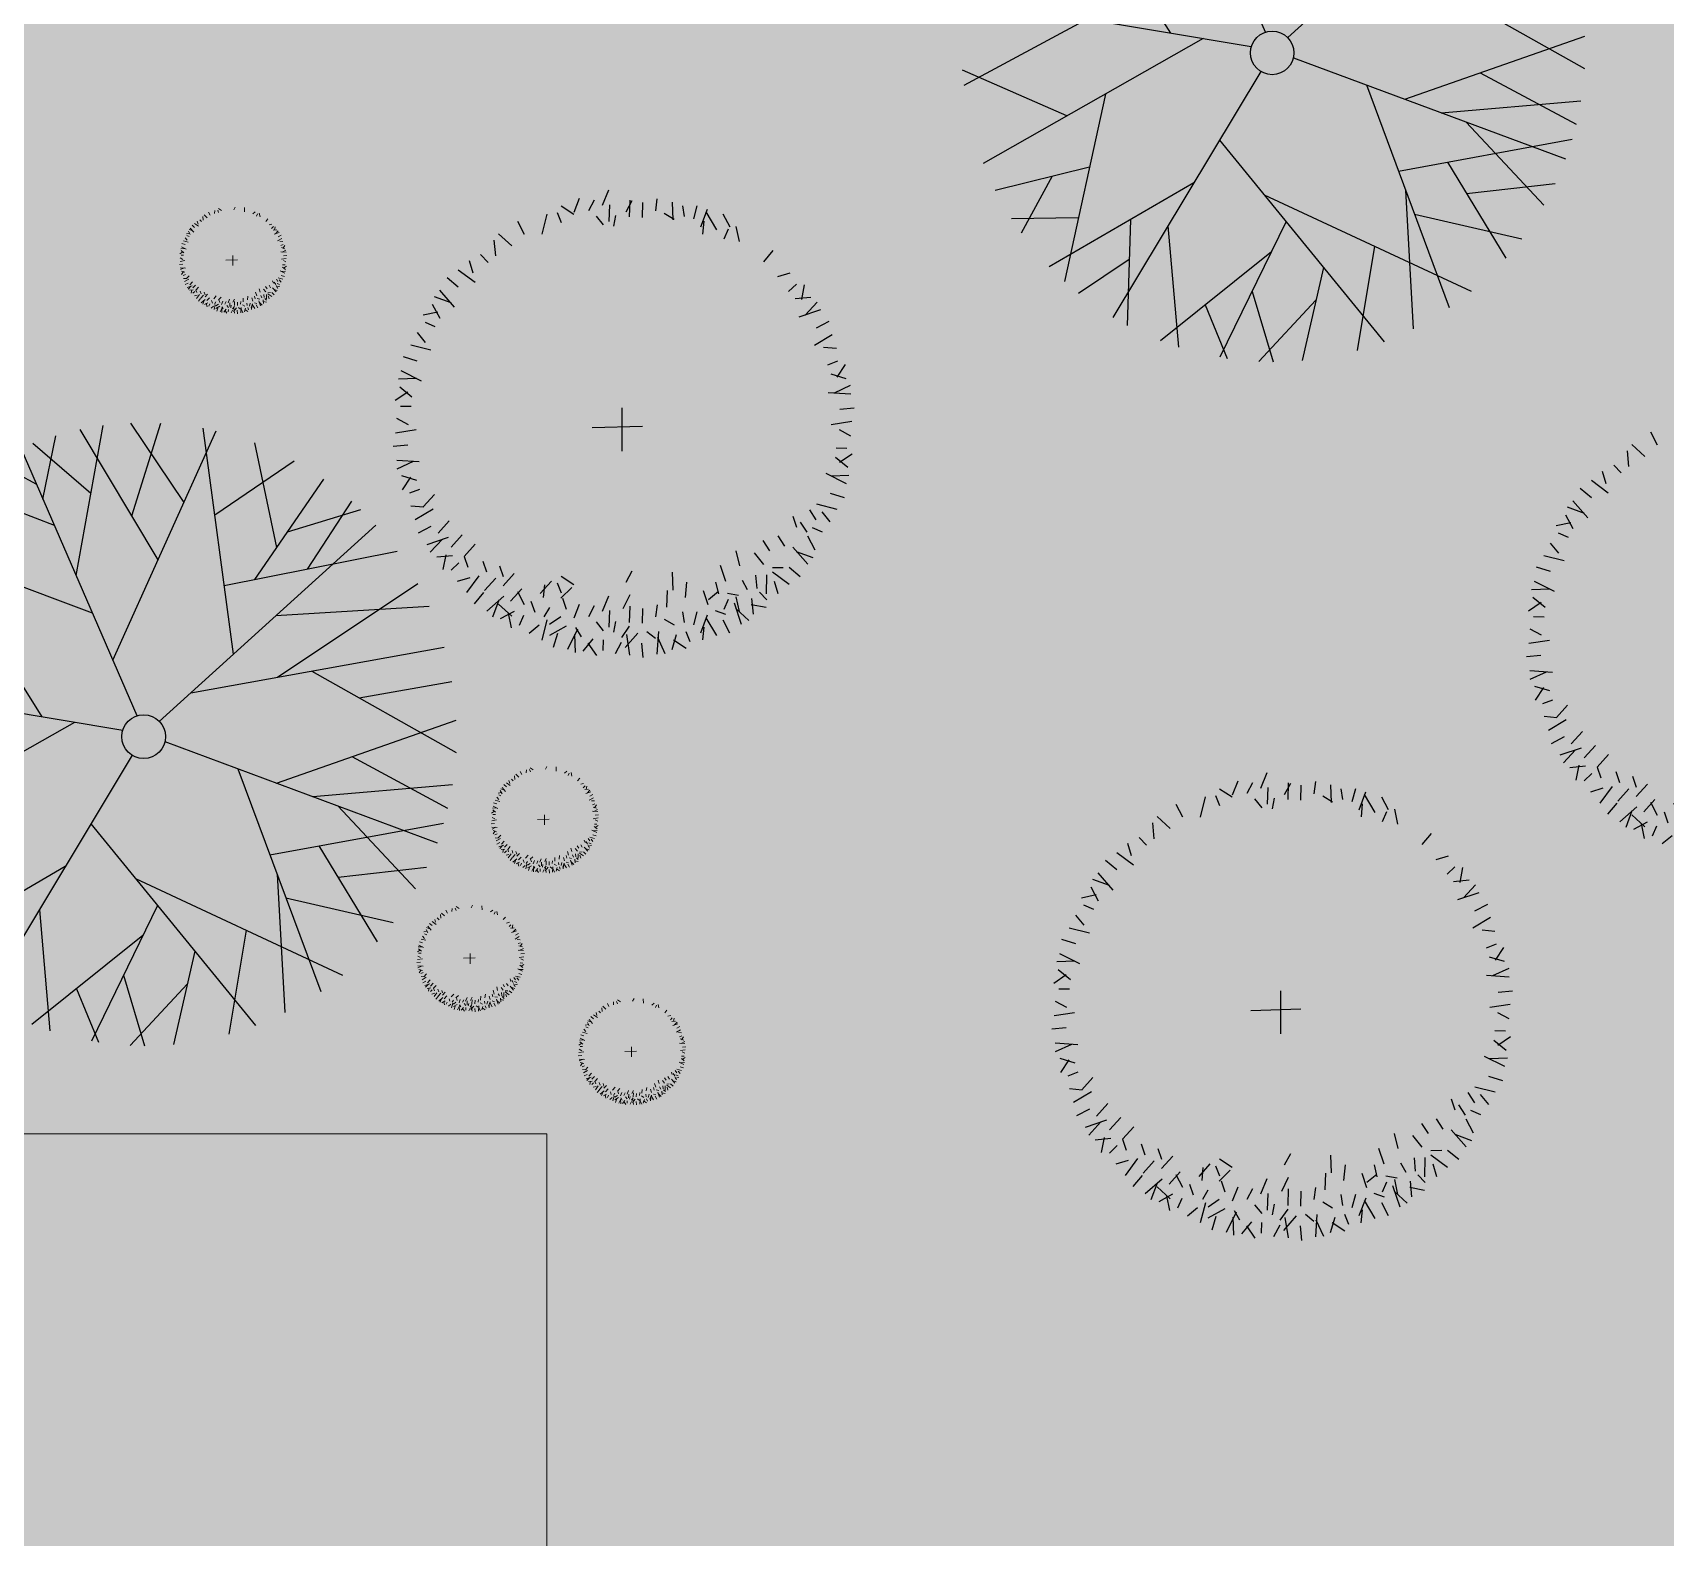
# Model space of a CAD drawing. Header units: millimetres. Extents: x 216896 to 446004, y 63591 to 243769.
# Drawn here: x 302595 to 308567, y 193109 to 198613 of the extents above; entities that cross this region are included whole.
import ezdxf

# ---------------------------------------------------------------- set-up
doc = ezdxf.new("R2010")
doc.units = ezdxf.units.MM
doc.layers.add('green', color=7, linetype='Continuous', true_color=0x45e718)
doc.layers.add('shadov', color=7, linetype='Continuous', true_color=0x2a3c34)
doc.layers.add('line pedestr', color=7, linetype='Continuous', lineweight=5, true_color=0x1c1c1c)
doc.layers.add('trees 2', color=7, linetype='Continuous', lineweight=5, true_color=0x91c200)
doc.layers.add('Stone', color=167, linetype='Continuous', lineweight=0)

# ---------------------------------------------------------------- blocks, each defined once
blk = doc.blocks.new('A$C19F01AD3')
at = {"color": 0}
for p, q in [((-0.108, 0.7723), (-0.021, 0.9474)), ((0.0363, 0.7514), (-0.0938, 0.9425)), ((-0.071, 0.5232), (0.1249, 0.9402)), ((0.181, 0.5052), (0.0552, 0.9465)), ((-0.2838, 0.5658), (-0.306, 0.8946)), ((-0.115, 0.8195), (-0.2202, 0.9202)), ((-0.1988, 0.7618), (-0.1968, 0.9257)), ((-0.0031, 0.0658), (-0.1325, 0.9375)), ((0.1385, 0.654), (0.2952, 0.9022)), ((0.301, 0.652), (0.208, 0.9258)), ((-0.4103, 0.6563), (-0.4126, 0.8497)), ((-0.0951, 0.6858), (-0.3546, 0.876)), ((0.3268, 0.1707), (0.4151, 0.8542)), ((-0.2806, 0.1368), (-0.4886, 0.8076)), ((-0.2916, 0.6819), (-0.4443, 0.8332)), ((-0.03, 0.2473), (0.4513, 0.8357)), ((-0.0528, 0.4005), (-0.5569, 0.7611)), ((0.5367, 0.4481), (0.5546, 0.7713)), ((-0.4229, 0.2018), (-0.6254, 0.7049)), ((-0.4267, 0.6081), (-0.6446, 0.6871)), ((0.3812, 0.5917), (0.6555, 0.6877)), ((0.4472, 0.3719), (0.7276, 0.6108)), ((-0.6028, 0.3777), (-0.7624, 0.5507)), ((-0.5373, 0.486), (-0.7796, 0.5255)), ((0.6097, 0.3613), (0.7917, 0.5249)), ((0.5807, 0.4856), (0.8119, 0.4929)), ((-0.365, 0.4089), (-0.8738, 0.3422)), ((-0.0562, 0.0344), (-0.8508, 0.3971)), ((0.0573, 0.0325), (0.8437, 0.4357)), ((0.3536, 0.3779), (0.8849, 0.3435)), ((0.4811, 0.2498), (0.9352, 0.1575)), ((-0.5139, 0.2433), (-0.9254, 0.1458)), ((0.4377, 0.069), (0.9199, 0.2325)), ((-0.6488, -0.0235), (-0.9173, 0.1921)), ((-0.1907, 0.0958), (-0.9302, -0.0968)), ((0.172, 0.0913), (0.9473, 0.0262)), ((0.542, 0.0602), (0.8997, -0.2902)), ((-0.5188, 0.0103), (-0.7855, -0.5045)), ((-0.0477, -0.0455), (-0.672, -0.6476)), ((0.0581, -0.031), (0.7736, -0.5391)), ((0.6596, -0.055), (0.9435, -0.0799)), ((-0.6229, -0.1906), (-0.9163, -0.1848)), ((-0.7388, -0.1883), (-0.8739, -0.3298)), ((0.2499, -0.1672), (0.3177, -0.8824)), ((0.3513, -0.2392), (0.9255, -0.1961)), ((-0.222, -0.2136), (0.1006, -0.9308)), ((0.592, -0.2211), (0.8318, -0.4462)), ((-0.6952, -0.3301), (-0.8913, -0.2802)), ((-0.3305, -0.3182), (-0.818, -0.4501)), ((0.4467, -0.307), (0.8642, -0.3812)), ((-0.5445, -0.3761), (-0.6362, -0.6828)), ((0.5127, -0.3538), (0.6746, -0.6569)), ((-0.4398, -0.4237), (-0.5037, -0.7859)), ((-0.1346, -0.408), (0.3943, -0.8517)), ((-0.5789, -0.4913), (-0.7533, -0.5512)), ((0.2761, -0.4442), (0.8082, -0.4868)), ((0.4264, -0.4562), (0.5216, -0.7817)), ((-0.0916, -0.5036), (-0.3906, -0.8481)), ((0.282, -0.5056), (0.1962, -0.9162)), ((-0.1578, -0.5799), (-0.5512, -0.7532)), ((0.2893, -0.5824), (0.5833, -0.7377)), ((0.4576, -0.5627), (0.7241, -0.6029)), ((-0.393, -0.6835), (-0.3705, -0.8571)), ((-0.2452, -0.6806), (-0.2392, -0.9032)), ((-0.0184, -0.6664), (-0.1536, -0.922)), ((0.1476, -0.6448), (0.0156, -0.9355)), ((-0.0657, -0.756), (-0.2808, -0.8909))]:
    blk.add_line(p, q, dxfattribs=at)
blk.add_circle((0, 0), 0.0659, dxfattribs=at)
blk = doc.blocks.new('arber')
at = {"layer": 'trees 2'}
for p, q in [((-0.0603, 0.1811), (-0.0625, 0.1679)), ((-0.055, 0.1854), (-0.0469, 0.1725)), ((-0.0339, 0.1791), (-0.0366, 0.1912)), ((-0.0166, 0.1809), (-0.0127, 0.1912)), ((-0.001, 0.1805), (-0.002, 0.1896)), ((0.0026, 0.1946), (0.0112, 0.1849)), ((0.0548, 0.1754), (0.0623, 0.1834)), ((-0.1391, 0.112), (-0.1436, 0.1221)), ((-0.1352, 0.1353), (-0.1223, 0.1346)), ((-0.1277, 0.1228), (-0.1348, 0.1285)), ((-0.1251, 0.1422), (-0.1221, 0.1291)), ((-0.1219, 0.1481), (-0.1095, 0.1393)), ((-0.1075, 0.1347), (-0.1159, 0.152)), ((-0.1, 0.1504), (-0.1071, 0.1605)), ((-0.0852, 0.1506), (-0.0962, 0.1644)), ((-0.0847, 0.1586), (-0.085, 0.1696)), ((-0.0701, 0.1643), (-0.0745, 0.1723)), ((0.0947, 0.1733), (0.0913, 0.1585)), ((0.1186, 0.143), (0.1287, 0.1475)), ((0.1294, 0.1316), (0.1352, 0.1387)), ((0.1419, 0.1391), (0.1412, 0.1262)), ((-0.1768, 0.0711), (-0.1646, 0.0754)), ((-0.1651, 0.0625), (-0.1739, 0.065)), ((-0.1701, 0.0813), (-0.1623, 0.0704)), ((-0.1694, 0.0881), (-0.1546, 0.0847)), ((-0.151, 0.0812), (-0.1654, 0.0939)), ((-0.1501, 0.0986), (-0.1605, 0.1052)), ((-0.1365, 0.1044), (-0.1519, 0.113)), ((0.1571, 0.1039), (0.1672, 0.111)), ((0.1652, 0.0886), (0.1762, 0.0889)), ((0.1709, 0.074), (0.1789, 0.0784)), ((0.1878, 0.0642), (0.1745, 0.0664)), ((0.1852, 0.0761), (0.1796, 0.0644)), ((-0.1907, -0.004), (-0.181, 0.0046)), ((-0.1903, 0.0144), (-0.1754, 0.017)), ((-0.1707, 0.0151), (-0.1889, 0.0214)), ((-0.1765, 0.0316), (-0.1887, 0.0337)), ((-0.1884, 0.0079), (-0.177, 0.0008)), ((-0.1661, 0.0421), (-0.1837, 0.0441)), ((-0.1715, 0.0482), (-0.1795, 0.0557)), ((0.0208, -0.0049), (-0.0208, 0.0049)), ((0.0081, 0.0149), (-0.0015, -0.0208)), ((0.1741, 0.0507), (0.1933, 0.0519)), ((0.192, 0.0589), (0.1792, 0.0508)), ((0.1802, 0.0241), (0.1973, 0.029)), ((0.1858, 0.0378), (0.1978, 0.0405)), ((0.1871, 0.0049), (0.1962, 0.0059)), ((0.1875, 0.0205), (0.1978, 0.0166)), ((0.2012, 0.0013), (0.1915, -0.0073)), ((-0.177, -0.0232), (-0.1873, -0.0193)), ((-0.1752, -0.0405), (-0.1873, -0.0432)), ((-0.1697, -0.0268), (-0.1868, -0.0317)), ((-0.1766, -0.0076), (-0.1857, -0.0086)), ((-0.1636, -0.0535), (-0.1828, -0.0547)), ((-0.1815, -0.0616), (-0.1686, -0.0536)), ((-0.1654, -0.0151), (-0.1773, -0.0228)), ((-0.159, -0.04), (-0.1709, -0.0477)), ((-0.1514, -0.0543), (-0.1633, -0.0621)), ((0.1767, -0.0448), (0.1943, -0.0468)), ((0.1812, -0.0178), (0.1994, -0.0241)), ((0.182, -0.0509), (0.19, -0.0584)), ((0.2009, -0.0171), (0.1859, -0.0197)), ((0.187, -0.0343), (0.1992, -0.0364)), ((0.1989, -0.0106), (0.1875, -0.0035)), ((-0.1772, -0.0669), (-0.164, -0.0691)), ((-0.1747, -0.0788), (-0.1691, -0.0672)), ((-0.1604, -0.0767), (-0.1684, -0.0811)), ((-0.1547, -0.0913), (-0.1657, -0.0916)), ((-0.1467, -0.0918), (-0.1605, -0.1028)), ((-0.1465, -0.1066), (-0.1566, -0.1137)), ((-0.1427, -0.0648), (-0.1546, -0.0726)), ((-0.1546, -0.0726), (-0.1539, -0.0823)), ((-0.1308, -0.1141), (-0.1481, -0.1226)), ((-0.1334, -0.0974), (-0.1453, -0.1051)), ((-0.1442, -0.1285), (-0.1354, -0.1161)), ((-0.1403, -0.0805), (-0.1397, -0.0902)), ((-0.1171, -0.0976), (-0.129, -0.1054)), ((-0.1276, -0.088), (-0.1269, -0.0977)), ((-0.1144, -0.112), (-0.1263, -0.1197)), ((-0.0882, -0.1122), (-0.1001, -0.1199)), ((0.1248, -0.1119), (0.1255, -0.1217)), ((0.1295, -0.1184), (0.1327, -0.1283)), ((0.1399, -0.1102), (0.1431, -0.1201)), ((0.147, -0.1071), (0.1625, -0.1157)), ((0.1496, -0.1147), (0.1541, -0.1248)), ((0.1606, -0.1013), (0.171, -0.1079)), ((0.1615, -0.0839), (0.1759, -0.0966)), ((0.1799, -0.0908), (0.1651, -0.0874)), ((0.1807, -0.0841), (0.1728, -0.0731)), ((0.1873, -0.0739), (0.1751, -0.0781)), ((0.1756, -0.0652), (0.1844, -0.0678)), ((-0.1383, -0.1318), (-0.1252, -0.1287)), ((-0.1314, -0.1418), (-0.1307, -0.1289)), ((-0.1189, -0.1343), (-0.1246, -0.1415)), ((-0.1081, -0.1457), (-0.1182, -0.1502)), ((-0.1095, -0.1242), (-0.1088, -0.134)), ((-0.1005, -0.1431), (-0.1091, -0.1586)), ((-0.0955, -0.1334), (-0.1022, -0.1398)), ((-0.0859, -0.1524), (-0.1017, -0.1564)), ((-0.0947, -0.1567), (-0.1013, -0.1671)), ((-0.0884, -0.1435), (-0.0993, -0.1474)), ((-0.0773, -0.1576), (-0.09, -0.172)), ((-0.0728, -0.1218), (-0.0843, -0.1282)), ((-0.0842, -0.176), (-0.0808, -0.1612)), ((-0.0828, -0.1287), (-0.0821, -0.1384)), ((-0.0786, -0.1557), (-0.076, -0.1646)), ((-0.0704, -0.1374), (-0.0781, -0.1477)), ((-0.0774, -0.1768), (-0.0665, -0.1689)), ((-0.0672, -0.1834), (-0.0715, -0.1712)), ((-0.0585, -0.142), (-0.0655, -0.1497)), ((-0.0586, -0.1717), (-0.0611, -0.1805)), ((-0.0605, -0.1556), (-0.0565, -0.1645)), ((-0.0446, -0.137), (-0.0531, -0.1483)), ((-0.0443, -0.1781), (-0.0518, -0.1861)), ((-0.047, -0.1492), (-0.0511, -0.1628)), ((-0.0442, -0.1594), (-0.0483, -0.1677)), ((-0.0341, -0.1665), (-0.043, -0.1739)), ((-0.0287, -0.174), (-0.0422, -0.1831)), ((-0.0382, -0.1728), (-0.0402, -0.1904)), ((-0.0268, -0.1407), (-0.0355, -0.1507)), ((-0.0291, -0.1499), (-0.0333, -0.1635)), ((-0.0192, -0.1546), (-0.0229, -0.1668)), ((-0.0207, -0.1746), (-0.0152, -0.1821)), ((-0.0112, -0.1773), (-0.0175, -0.1955)), ((-0.0065, -0.1548), (-0.0104, -0.1644)), ((-0.0037, -0.1682), (0.0031, -0.1753)), ((0.0049, -0.1453), (0.0007, -0.1589)), ((0.0129, -0.1663), (0.0119, -0.1755)), ((0.0229, -0.1428), (0.0182, -0.1551)), ((0.0248, -0.1695), (0.019, -0.1795)), ((0.0325, -0.1746), (0.0229, -0.1878)), ((0.0307, -0.1763), (0.0356, -0.1934)), ((0.0347, -0.1532), (0.0354, -0.166)), ((0.0402, -0.1725), (0.0479, -0.1777)), ((0.0468, -0.1491), (0.0464, -0.1594)), ((0.054, -0.1607), (0.0628, -0.165)), ((0.0542, -0.1363), (0.0549, -0.1505)), ((0.0574, -0.1702), (0.0586, -0.1894)), ((0.0655, -0.1881), (0.0575, -0.1753)), ((0.0689, -0.1533), (0.0712, -0.1622)), ((0.0702, -0.1277), (0.07, -0.1409)), ((0.0708, -0.1839), (0.073, -0.1706)), ((0.0827, -0.1813), (0.0711, -0.1757)), ((0.0812, -0.1521), (0.0792, -0.1635)), ((0.0806, -0.167), (0.085, -0.175)), ((0.085, -0.1335), (0.09, -0.1452)), ((0.0902, -0.1544), (0.0857, -0.17)), ((0.0948, -0.1255), (0.098, -0.1354)), ((0.0952, -0.1613), (0.0955, -0.1723)), ((0.0957, -0.1533), (0.1067, -0.1672)), ((0.0967, -0.1497), (0.1057, -0.1519)), ((0.1081, -0.1249), (0.1113, -0.1348)), ((0.1105, -0.1532), (0.1176, -0.1633)), ((0.118, -0.1374), (0.1265, -0.1547)), ((0.1324, -0.1508), (0.12, -0.1421)), ((0.1357, -0.1449), (0.1326, -0.1318)), ((0.1457, -0.138), (0.1328, -0.1373)), ((0.1382, -0.1255), (0.1454, -0.1313)), ((-0.0277, -0.1831), (-0.0298, -0.1953)), ((-0.0105, -0.197), (-0.0131, -0.182)), ((-0.004, -0.195), (0.0031, -0.1836)), ((0.0079, -0.1973), (-0.0007, -0.1876)), ((0.0115, -0.1832), (0.0125, -0.1923)), ((0.0271, -0.1836), (0.0232, -0.1939)), ((0.0444, -0.1819), (0.0471, -0.1939))]:
    blk.add_line(p, q, dxfattribs=at)
blk = doc.blocks.new('arbor2')
at = {"color": 0}
for p, q in [((-0.0029, 0.4442), (0.0167, 0.4223)), ((0.0347, 0.449), (0.0173, 0.4257)), ((0.0933, 0.45), (0.0739, 0.4243)), ((-0.1458, 0.4137), (-0.1508, 0.3835)), ((-0.1338, 0.4234), (-0.1154, 0.3942)), ((-0.0858, 0.4092), (-0.0919, 0.4366)), ((-0.0337, 0.4362), (-0.0532, 0.4009)), ((-0.0109, 0.4122), (-0.0132, 0.4328)), ((0.0617, 0.4386), (0.0458, 0.4212)), ((0.0879, 0.4222), (0.0785, 0.3914)), ((0.1157, 0.4006), (0.1329, 0.4188)), ((0.1285, 0.4207), (0.1191, 0.3898)), ((-0.2012, 0.3625), (-0.2019, 0.3875)), ((-0.168, 0.3753), (-0.178, 0.3935)), ((0.0573, 0.4078), (0.0663, 0.3875)), ((0.0942, 0.399), (0.085, 0.3801)), ((0.151, 0.41), (0.1426, 0.3821)), ((0.1799, 0.4095), (0.171, 0.3876)), ((0.2064, 0.3959), (0.1988, 0.3623)), ((0.224, 0.3833), (0.2218, 0.3625)), ((-0.236, 0.3439), (-0.2521, 0.3669)), ((-0.2024, 0.3442), (-0.2274, 0.3757)), ((0.1863, 0.379), (0.2017, 0.363)), ((0.2511, 0.3761), (0.2379, 0.3535)), ((0.2685, 0.3644), (0.2468, 0.3344)), ((0.2644, 0.3606), (0.2755, 0.3218)), ((0.2956, 0.348), (0.3018, 0.3206)), ((-0.2931, 0.3251), (-0.2862, 0.2953)), ((-0.2858, 0.3386), (-0.2576, 0.3187)), ((-0.253, 0.3081), (-0.2722, 0.3474)), ((0.2563, 0.3441), (0.2475, 0.3207)), ((0.2854, 0.3011), (0.2984, 0.3174)), ((0.3137, 0.3181), (0.3121, 0.2887)), ((-0.3159, 0.3095), (-0.2866, 0.3078)), ((-0.299, 0.2812), (-0.3152, 0.2941)), ((-0.3188, 0.2393), (-0.3541, 0.2588)), ((-0.3248, 0.2566), (-0.335, 0.2794)), ((0.3481, 0.2381), (0.3711, 0.2543)), ((-0.3498, 0.2261), (-0.3735, 0.2411)), ((-0.3938, 0.2022), (-0.3601, 0.1945)), ((-0.3518, 0.1866), (-0.3846, 0.2155)), ((0.3667, 0.2034), (0.3918, 0.2041)), ((-0.4105, 0.1637), (-0.3827, 0.1734)), ((-0.3954, 0.1869), (-0.3776, 0.162)), ((0.3796, 0.1701), (0.3978, 0.1802)), ((0.4122, 0.175), (0.3995, 0.1485)), ((-0.3984, 0.1115), (-0.4166, 0.1287)), ((-0.384, 0.1441), (-0.4039, 0.1498)), ((0.4179, 0.1479), (0.3878, 0.1529)), ((0.4276, 0.136), (0.3984, 0.1176)), ((-0.3863, 0.0977), (-0.4263, 0.1023)), ((0.3869, 0.1173), (0.4305, 0.1201)), ((-0.4098, 0.0738), (-0.4375, 0.0785)), ((0.4008, 0.0568), (0.4396, 0.0679)), ((0.4134, 0.0879), (0.4408, 0.0941)), ((-0.4413, 0.0348), (-0.4073, 0.0406)), ((-0.3966, 0.0364), (-0.438, 0.0506)), ((0.0096, 0.0359), (-0.0121, -0.0451)), ((0.4173, 0.0487), (0.4407, 0.0398)), ((-0.442, -0.0071), (-0.4201, 0.0125)), ((-0.4369, 0.02), (-0.411, 0.0039)), ((0.0385, -0.0091), (-0.056, 0.0132)), ((0.4164, 0.0131), (0.4371, 0.0154)), ((0.4484, 0.005), (0.4265, -0.0145)), ((-0.41, -0.0152), (-0.4307, -0.0174)), ((0.4433, -0.0221), (0.4174, -0.006)), ((-0.4109, -0.0507), (-0.4343, -0.0419)), ((-0.3944, -0.0588), (-0.4332, -0.0699)), ((-0.3846, -0.0322), (-0.4117, -0.0497)), ((0.403, -0.0385), (0.4444, -0.0527)), ((0.4477, -0.0369), (0.4137, -0.0427)), ((-0.407, -0.09), (-0.4344, -0.0962)), ((-0.37, -0.0888), (-0.3971, -0.1064)), ((0.4162, -0.0758), (0.4439, -0.0806)), ((-0.3805, -0.1194), (-0.4241, -0.1222)), ((-0.4212, -0.138), (-0.392, -0.1196)), ((-0.3527, -0.1214), (-0.3797, -0.139)), ((0.3927, -0.0998), (0.4327, -0.1044)), ((0.4048, -0.1136), (0.423, -0.1307)), ((-0.4115, -0.15), (-0.3814, -0.155)), ((-0.4058, -0.177), (-0.3931, -0.1506)), ((-0.333, -0.1453), (-0.3601, -0.1628)), ((0.3904, -0.1461), (0.4103, -0.1519)), ((-0.3732, -0.1722), (-0.3914, -0.1822)), ((-0.3601, -0.1628), (-0.3586, -0.185)), ((-0.3277, -0.1808), (-0.3262, -0.203)), ((0.3582, -0.1886), (0.391, -0.2176)), ((0.4018, -0.1889), (0.384, -0.1641)), ((0.4169, -0.1658), (0.3891, -0.1755)), ((-0.3603, -0.2054), (-0.3854, -0.2062)), ((-0.342, -0.2066), (-0.3736, -0.2317)), ((-0.3119, -0.2192), (-0.3389, -0.2368)), ((-0.2748, -0.2198), (-0.3019, -0.2374)), ((-0.2987, -0.1979), (-0.2972, -0.22)), ((0.4002, -0.2043), (0.3665, -0.1966)), ((-0.3417, -0.2402), (-0.3647, -0.2564)), ((-0.2687, -0.2525), (-0.2957, -0.27)), ((-0.2092, -0.2529), (-0.2363, -0.2705)), ((-0.1885, -0.2484), (-0.1689, -0.2704)), ((0.2749, -0.2523), (0.2764, -0.2744)), ((0.3091, -0.2484), (0.3163, -0.2709)), ((0.3252, -0.2413), (0.3605, -0.2609)), ((0.3562, -0.2282), (0.3799, -0.2432)), ((-0.306, -0.2572), (-0.3453, -0.2765)), ((-0.3365, -0.29), (-0.3165, -0.2618)), ((-0.3194, -0.2693), (-0.301, -0.2985)), ((-0.2713, -0.2835), (-0.2775, -0.2561)), ((-0.2575, -0.2803), (-0.256, -0.3024)), ((-0.2321, -0.2796), (-0.2232, -0.2562)), ((-0.1741, -0.2747), (-0.2004, -0.2894)), ((-0.1965, -0.2804), (-0.1988, -0.2598)), ((-0.0699, -0.2921), (-0.0527, -0.2739)), ((0.2068, -0.2831), (0.214, -0.3055)), ((0.2369, -0.2818), (0.2441, -0.3043)), ((0.2856, -0.2669), (0.2928, -0.2894)), ((0.3054, -0.2832), (0.3216, -0.2962)), ((0.3312, -0.2587), (0.3414, -0.2815)), ((-0.3229, -0.2974), (-0.2932, -0.2904)), ((-0.3073, -0.3202), (-0.3057, -0.2908)), ((-0.279, -0.3032), (-0.292, -0.3194)), ((-0.2259, -0.3012), (-0.241, -0.3157)), ((-0.1969, -0.2903), (-0.1954, -0.3124)), ((-0.1688, -0.3103), (-0.1862, -0.3335)), ((-0.1101, -0.3092), (-0.1295, -0.335)), ((0.0208, -0.2967), (0.0132, -0.3304)), ((0.1144, -0.3076), (0.1161, -0.3399)), ((0.1508, -0.2882), (0.1504, -0.3182)), ((0.1843, -0.3013), (0.1958, -0.328)), ((0.2594, -0.3102), (0.2786, -0.3495)), ((0.2995, -0.3272), (0.2926, -0.2974)), ((-0.2545, -0.329), (-0.2773, -0.3393)), ((-0.2371, -0.3231), (-0.2566, -0.3583)), ((-0.2039, -0.3443), (-0.2399, -0.3533)), ((-0.2097, -0.3241), (-0.2344, -0.333)), ((-0.1418, -0.3206), (-0.1576, -0.3381)), ((-0.1155, -0.337), (-0.1249, -0.3678)), ((-0.0697, -0.3177), (-0.0893, -0.3405)), ((-0.075, -0.3386), (-0.0844, -0.3694)), ((0.0023, -0.3282), (-0.0072, -0.3591)), ((0.0432, -0.3224), (0.0325, -0.3505)), ((0.0702, -0.3462), (0.0718, -0.3752)), ((0.0975, -0.3367), (0.0966, -0.3603)), ((0.1479, -0.3462), (0.153, -0.3666)), ((0.1758, -0.3437), (0.1712, -0.3695)), ((0.2088, -0.3463), (0.2338, -0.3778)), ((0.211, -0.3382), (0.2314, -0.3432)), ((0.2424, -0.346), (0.2586, -0.3689)), ((0.2922, -0.3407), (0.264, -0.3208)), ((-0.224, -0.354), (-0.239, -0.3777)), ((-0.1844, -0.356), (-0.2133, -0.3889)), ((-0.2, -0.398), (-0.1924, -0.3643)), ((-0.1873, -0.3518), (-0.1816, -0.372)), ((-0.1461, -0.3515), (-0.1371, -0.3717)), ((-0.1093, -0.3603), (-0.1184, -0.3791)), ((-0.0862, -0.3763), (-0.1064, -0.3931)), ((-0.0525, -0.3493), (-0.0609, -0.3771)), ((-0.0235, -0.3498), (-0.0325, -0.3716)), ((0.0205, -0.3759), (0.0184, -0.3968)), ((0.0753, -0.3657), (0.0981, -0.3554)), ((0.0998, -0.3915), (0.1128, -0.3753)), ((0.114, -0.3632), (0.1339, -0.3729)), ((0.1281, -0.3745), (0.1265, -0.4039)), ((0.1744, -0.3774), (0.1844, -0.3956)), ((0.1962, -0.3488), (0.186, -0.3844)), ((0.2076, -0.3646), (0.2083, -0.3896)), ((-0.1847, -0.3996), (-0.1599, -0.3818)), ((-0.1616, -0.4147), (-0.1713, -0.387)), ((-0.1419, -0.3882), (-0.1477, -0.4082)), ((-0.1093, -0.4026), (-0.1265, -0.4208)), ((-0.0739, -0.3933), (-0.1046, -0.414)), ((-0.0956, -0.3905), (-0.1001, -0.4305)), ((-0.0557, -0.3947), (-0.0434, -0.4117)), ((-0.0343, -0.4008), (-0.0484, -0.4422)), ((-0.0171, -0.3802), (-0.0017, -0.3962)), ((0.0477, -0.3831), (0.0345, -0.4058)), ((0.0651, -0.3948), (0.0433, -0.4248)), ((0.061, -0.3987), (0.0721, -0.4374)), ((0.0826, -0.3899), (0.1, -0.4017)), ((0.1216, -0.3847), (0.1243, -0.4284)), ((0.1402, -0.4254), (0.1218, -0.3962)), ((0.1522, -0.4157), (0.1572, -0.3856)), ((0.1792, -0.41), (0.1527, -0.3973)), ((-0.0716, -0.4141), (-0.0764, -0.4417)), ((-0.0327, -0.4456), (-0.0385, -0.4115)), ((-0.0179, -0.4412), (-0.0017, -0.4152)), ((0.0093, -0.4463), (-0.0103, -0.4243)), ((0.0173, -0.4143), (0.0196, -0.4349)), ((0.0529, -0.4151), (0.044, -0.4385)), ((0.0922, -0.4112), (0.0983, -0.4386))]:
    blk.add_line(p, q, dxfattribs=at)

msp = doc.modelspace()

# ---------------------------------------------------------------- hatches: boundary and pattern name
at = {"layer": 'shadov', "ltscale": 0.1}
h = msp.add_hatch(dxfattribs=at)
h.set_pattern_fill('DOTS', color=256, scale=0.001)
h.paths.add_polyline_path([(301407.1, 217899.8), (312801.2, 225349), (312801.2, 212348), (312876.2, 207772.5), (312801.2, 178300), (309333.4, 178300), (309333.4, 168225), (331284.9, 168225), (319890.8, 160775.8), (297939.4, 160775.8), (297939.4, 170850.8), (301375.7, 173101.6)])
at = {"layer": 'Stone', "lineweight": 0}
h = msp.add_hatch(dxfattribs=at)
h.set_pattern_fill('GRAVEL,_O', color=256, scale=75, angle=30)
h.set_pattern_definition([(258.0128, (293194.72, 204320.65), (-4625.72783, -22468.03027), [256.29, -25372.875]), (214.9697, (293141.49, 204069.95), (18844.87948, 13079.78524), [439.804, -43540.5]), (162.5104, (292781.09, 203817.88), (26975.28217, -8622.587), [310.11, -30701.025]), (297.2737, (292375.8, 203033.96), (-17400.22264, 33948.05313), [400.504, -39649.8]), (322.8337, (292559.33, 202677.98), (-19678.92189, 15034.83847), [392.725, -38879.85]), (27.2737, (292872.28, 202440.72), (-33948.05313, -17400.22264), [400.504, -39649.8]), (67.6942, (293228.26, 202624.25), (-11922.14117, -28880.27706), [529.645, -52434.825]), (102.2553, (293429.29, 203114.26), (-9406.53422, 42962.64854), [500.04, -49503.975]), (151.4296, (293323.15, 203602.905), (-25580.71599, 13827.09193), [401.86, -39784.125]), (205.2364, (292970.22, 203795.09), (19100.03914, 8827.72886), [458.785, -22480.425]), (252.3974, (292555.224, 203599.486), (-9319.85496, -29577.53907), [593.31, -58737.6]), (168.8141, (294018.6, 203960.43), (-17263.4326, 3231.1594), [202.504, -20047.95]), (201.4692, (293819.95, 203999.72), (23352.09119, 9082.916), [385.26, -38140.95]), (255, (293461.4, 203858.7), (952.5, -1649.777), [269.41, -2424.67]), (233.1986, (293231.63, 203990), (6343.9114, 8062.0873), [145.08, -14362.95]), (321.8014, (293144.72, 203873.84), (-4507.2814, 3996.8377), [205.174, -10053.6]), (60.9638, (293305.96, 203746.96), (3044.3285, 6157.0563), [333.24, -10774.725]), (191.5651, (293467.7, 204038.3), (4252.057, 255.225), [240.965, -5783.175]), (46.3895, (292187.85, 203321.39), (13640.29899, 14474.33014), [337.566, -33419.1]), (100.3462, (292420.69, 203565.8), (3878.39, -21957.52606), [283.2, -28036.65]), (323.1986, (293277.2, 204368.28), (-8062.0873, 6343.9114), [290.16, -14217.9]), (13.6105, (293509.54, 204194.46), (-19355.2871, -4575.68037), [337.566, -33419.1]), (9.444, (292778.4, 202298.53), (-10153.8999, -1462.9531), [325.526, -15950.775]), (324.7751, (293099.52, 202351.94), (-18726.36788, 13385.065), [272.754, -27002.7]), (96.8014, (294246.2, 202728.02), (-1462.9448, 10153.9281), [290.16, -14217.9]), (47.354, (294211.84, 203016.14), (-17637.12603, -18981.6043), [319.337, -31614.3]), (99.444, (293437.81, 202261.3), (1462.9531, -10153.8999), [162.763, -16113.6]), (131.3099, (294147.2, 202670.87), (-5459.758, 5646.5971), [97.136, -9616.5]), (195.9638, (294083.1, 202743.84), (5901.837, 1207.7265), [392.726, -7461.79]), (216.009, (293705.51, 202635.82), (15545.26184, 11174.7605), [363.95, -36031.05]), (333.6901, (293391.7, 203598.5), (-3554.777, 2347.0533), [274.74, -6593.835]), (23.1572, (293637.97, 203476.71), (29951.25283, 12892.93513), [479.668, -47487]), (90.9454, (294079, 203665.34), (68.3859, -15358.41236), [196.13, -19417.05]), (120, (294075.8, 203861.4), (-2602.28, 697.28), [114.3, -1790.7]), (150.2564, (293643.94, 202666.27), (13266.59623, -7738.451), [264.65, -26200.425]), (78.0128, (293414.16, 202797.57), (4625.72783, 22468.03027), [512.58, -25116.6]), (30, (293520.6, 203299), (697.28, 2602.28), [495.3, -1409.7]), (355.3048, (293949.56, 203546.62), (-23165.256, 2023.46636), [301.207, -29819.475]), (284.0546, (294249.76, 203521.97), (2160.2265, -7551.6317), [277.37, -13591.275]), (237.646, (294317.12, 203252.9), (-21820.77249, -34595.28796), [451.61, -44709.375]), (205.4261, (294075.44, 202871.4), (-22399.61946, -10732.73244), [477.77, -47299.35]), (205.4261, (294075.44, 202871.4), (-22399.61946, -10732.73244), [477.77, -47299.35])])
h.paths.add_polyline_path([(293610.3, 164642.3), (302257.5, 164642.3), (302257.5, 179683.4), (293610.3, 179683.4)], flags=16)
h.paths.add_polyline_path([(294257.5, 184283.4), (302257.5, 184283.4), (302257.5, 181283.4), (294257.5, 181283.4)], flags=16)
h.paths.add_polyline_path([(294257.5, 188483.4), (302257.5, 188483.4), (302257.5, 185483.4), (294257.5, 185483.4)], flags=16)
h.paths.add_polyline_path([(294257.5, 192683.4), (302257.5, 192683.4), (302257.5, 189683.4), (294257.5, 189683.4)], flags=16)
edge = h.paths.add_edge_path()
edge.add_line((293607.1, 153195.7), (293607.1, 162642.3))
edge.add_line((293607.1, 162642.3), (302257.5, 162642.3))
edge.add_line((302257.5, 162642.3), (302257.5, 153195.7))
edge.add_line((302257.5, 153195.7), (304476.6, 153195.7))
edge.add_line((304476.6, 153195.7), (304476.6, 161675.3))
edge.add_line((304476.6, 161675.3), (309320.4, 161675.3))
edge.add_line((309320.4, 161675.3), (309320.4, 165847.4))
edge.add_line((309320.4, 165847.4), (304476.6, 165847.4))
edge.add_line((304476.6, 165847.4), (304476.6, 194585.1))
edge.add_line((304476.6, 194585.1), (296994.2, 194585.1))
edge.add_line((296994.2, 194585.1), (295031.1, 197985))
edge.add_line((295031.1, 197985), (289835, 194985.1))
edge.add_line((289835, 194985.1), (289835, 191274.4))
edge.add_line((289835, 191274.4), (291607.1, 191274.4))
edge.add_line((291607.1, 191274.4), (291607.1, 175228.1))
edge.add_line((291607.1, 175228.1), (291607.1, 171222.2))
edge.add_line((291607.1, 171222.2), (291607.1, 165645.2))
edge.add_line((291607.1, 165645.2), (291607.1, 161639.3))
edge.add_line((291607.1, 161639.3), (291607.1, 153195.7))
edge.add_line((291607.1, 153195.7), (293607.1, 153195.1))

# ---------------------------------------------------------------- linework, layer by layer
at = {"layer": 'line pedestr'}
for p, q in [((296994.2, 194585.1), (304476.6, 194585.1)), ((304476.6, 194585.2), (304476.6, 173225.2))]:
    msp.add_line(p, q, dxfattribs=at)
msp.add_lwpolyline([(293607.1, 153195.7), (293607.1, 162642.3), (302257.5, 162642.3), (302257.5, 153195.7), (304476.6, 153195.7), (304476.6, 161675.3), (309320.4, 161675.3), (309320.4, 165847.4), (304476.6, 165847.4), (304476.6, 194585.1), (296994.2, 194585.1), (295031.1, 197985), (289835, 194985.1), (289835, 191274.4), (291607.1, 191274.4), (291607.1, 175228.1), (291607.1, 171222.2), (291607.1, 165645.2), (291607.1, 161639.3), (291607.1, 153195.7), (293607.1, 153195.1)], dxfattribs=at)

# ---------------------------------------------------------------- block references
at = {"layer": 'green'}
for name, p, xscale, yscale, zscale, rotation in [('A$C19F01AD3', (307129.1, 198538.7), 1210.070298431674, 1210.070298431674, 1210.070298431674, 14.99999999998812), ('arbor2', (304751, 197169.9), 1889.019404625307, 1889.019404625307, 1889.019404625307, 14.99999999998728), ('arber', (303323.4, 197781.1), 1000, 1000, 1000, 14.99999999998732), ('A$C19F01AD3', (303001.4, 196037.5), 1210.070298431674, 1210.070298431674, 1210.070298431674, 14.99999999998812), ('arbor2', (308895.5, 196399.6), 1889.019404625307, 1889.019404625307, 1889.019404625307, 14.99999999998728), ('arbor2', (307159.3, 195038.1), 1889.019404625307, 1889.019404625307, 1889.019404625307, 14.99999999998728), ('arber', (304463.5, 195735), 1000, 1000, 1000, 14.99999999998732), ('arber', (304192.1, 195227.3), 1000, 1000, 1000, 14.99999999998732), ('arber', (304782.3, 194886.5), 1000, 1000, 1000, 14.99999999998732)]:
    msp.add_blockref(name, p, dxfattribs=dict(at, xscale=xscale, yscale=yscale, zscale=zscale, rotation=rotation))

doc.saveas('drawing.dxf')
